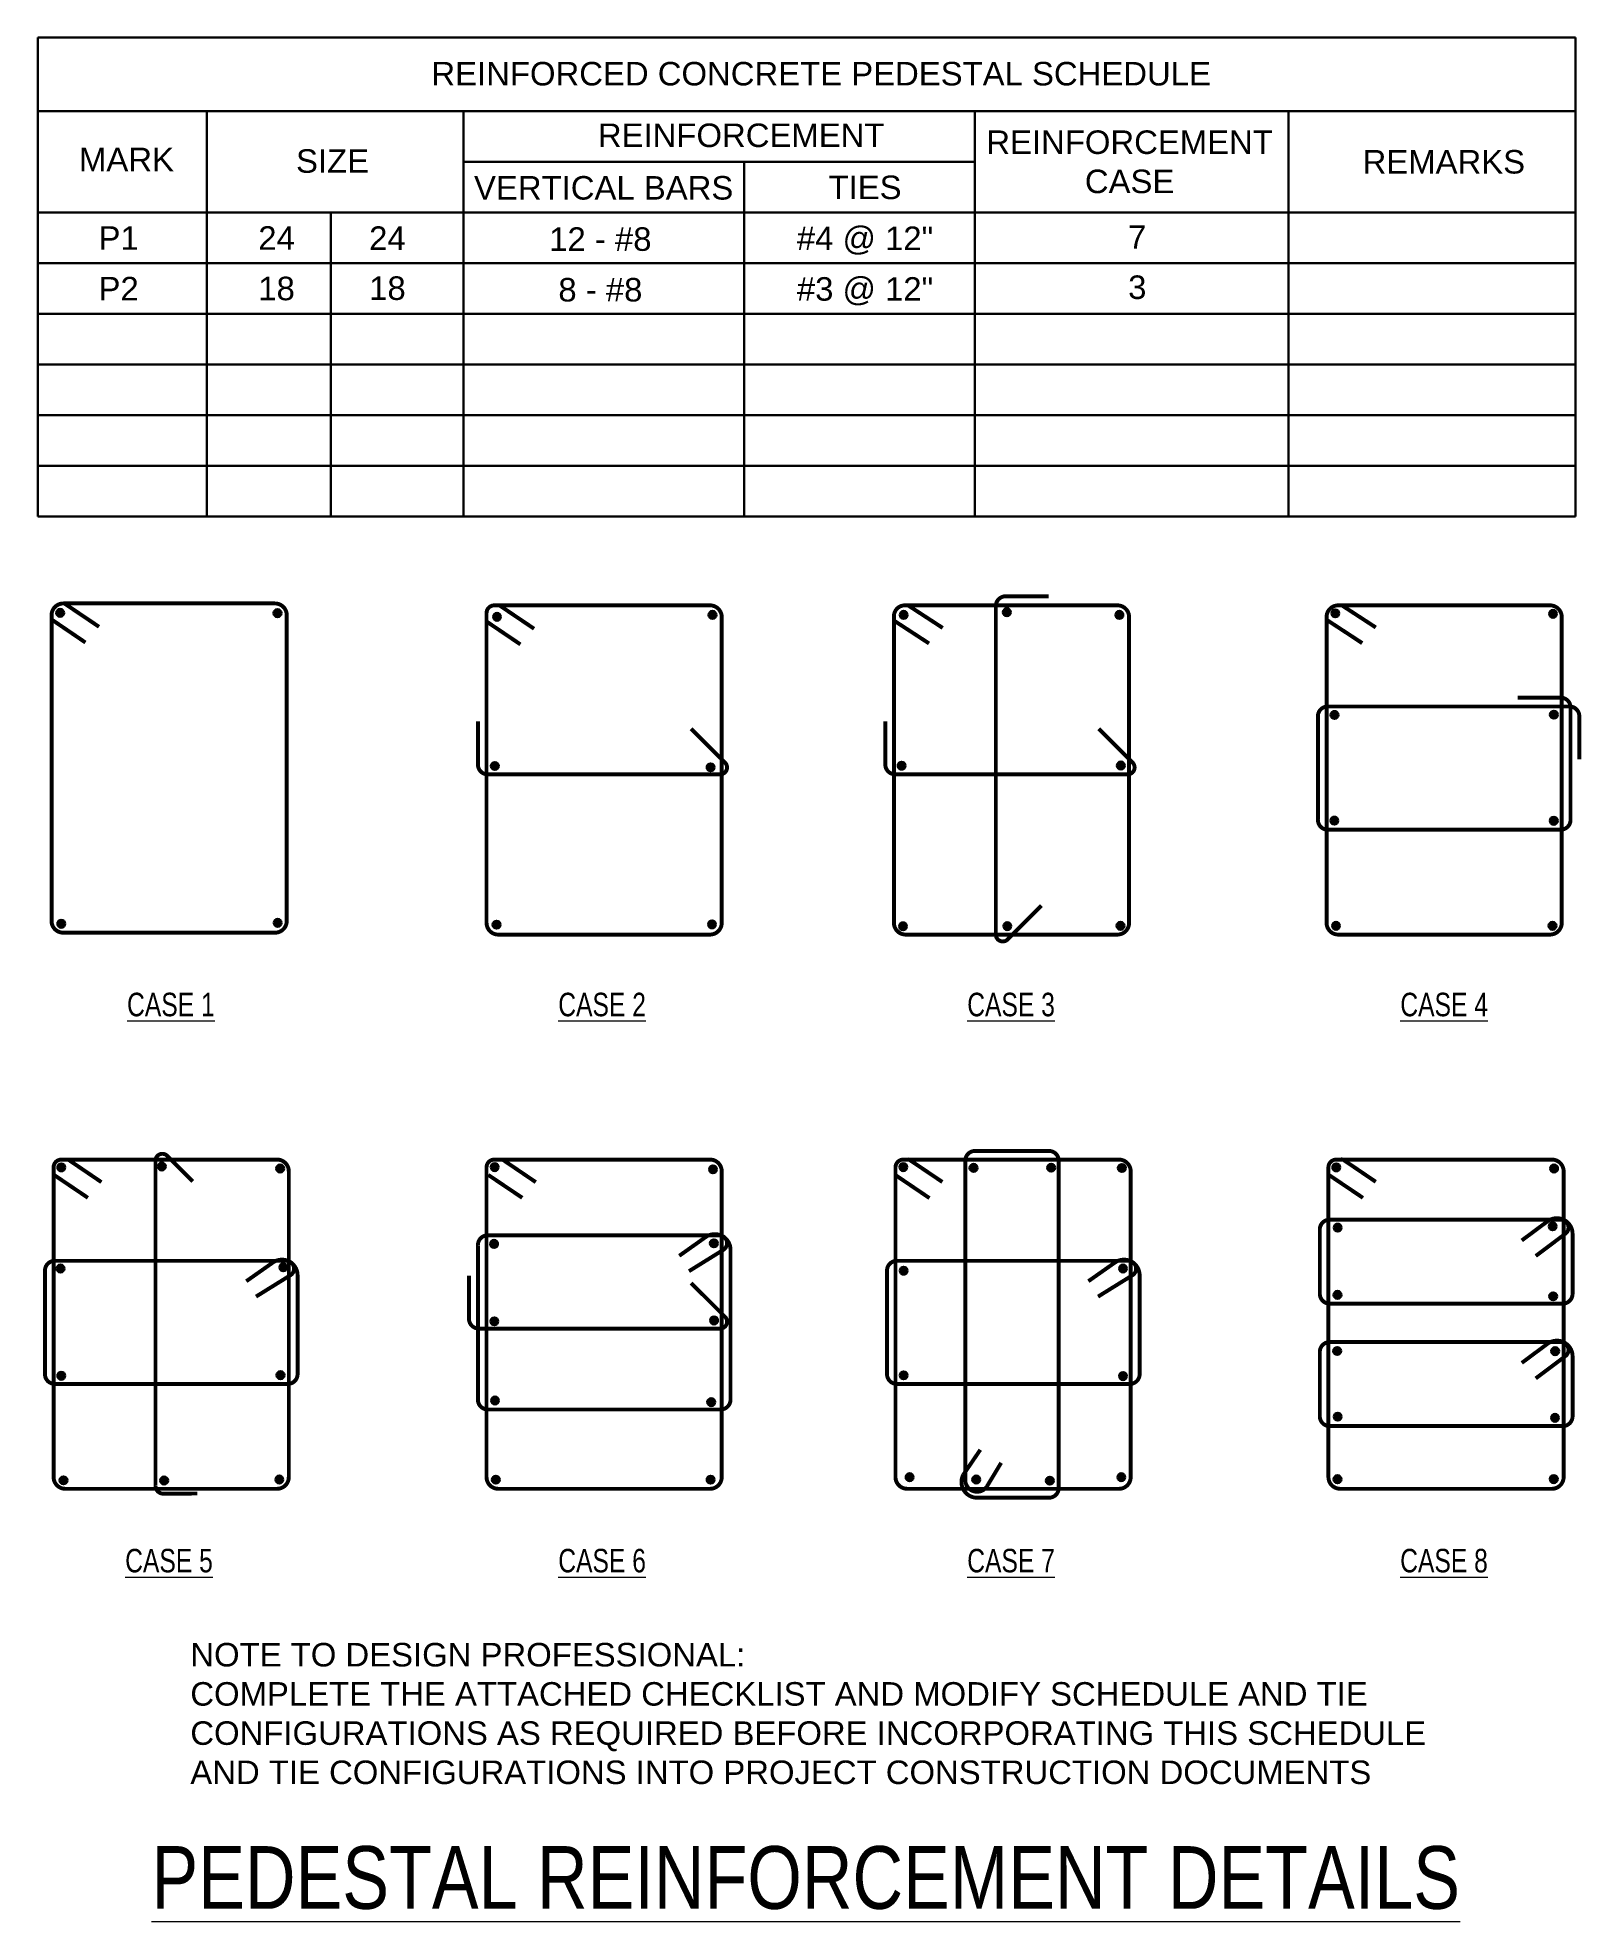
# Model space of a CAD drawing. Header units: inches. Extents: x -616 to -518, y 1932 to 2053.
import ezdxf
from ezdxf.enums import TextEntityAlignment as Align

# ---------------------------------------------------------------- set-up
doc = ezdxf.new("R2010")
doc.units = ezdxf.units.IN
doc.header["$LTSCALE"] = 5
doc.header["$MEASUREMENT"] = 0
for name, color, linetype, lineweight in [('S-ANNO-SCHD', 4, 'Continuous', 30), ('S-ANNO-TEXT', 7, 'Continuous', 20), ('S-DETL', 3, 'Continuous', 30)]:
    doc.layers.add(name, color=color, linetype=linetype, lineweight=lineweight)
doc.styles.add('Romans', font='arial.ttf')

msp = doc.modelspace()

# ---------------------------------------------------------------- hatches: boundary and pattern name
at = {"layer": 'S-DETL'}
h = msp.add_hatch(color=256, dxfattribs=at)
h.dxf.hatch_style = 1
h.paths.add_polyline_path([(-615.29, 2015.82, 0.094785), (-615.27, 2015.73), (-614.81, 2015.73, 0.094785), (-614.79, 2015.82, 1)])
h.paths.add_polyline_path([(-614.81, 2015.73), (-615.27, 2015.73, 0.678853)])
h = msp.add_hatch(color=256, dxfattribs=at)
h.dxf.hatch_style = 1
h.paths.add_polyline_path([(-601.43, 2015.8, 0.094785), (-601.41, 2015.71), (-600.95, 2015.71, 0.094785), (-600.93, 2015.8, 1)])
h.paths.add_polyline_path([(-600.95, 2015.71), (-601.41, 2015.71, 0.678853)])
h = msp.add_hatch(color=256, dxfattribs=at)
h.dxf.hatch_style = 1
h.paths.add_polyline_path([(-554.92, 2015.86, 0.094785), (-554.9, 2015.77), (-554.44, 2015.77, 0.094785), (-554.42, 2015.86, 1)])
h.paths.add_polyline_path([(-554.44, 2015.77), (-554.9, 2015.77, 0.678853)])
h = msp.add_hatch(color=256, dxfattribs=at)
h.dxf.hatch_style = 1
h.paths.add_polyline_path([(-533.97, 2015.79, 0.094785), (-533.96, 2015.7), (-533.49, 2015.7, 0.094785), (-533.47, 2015.79, 1)])
h.paths.add_polyline_path([(-533.49, 2015.7), (-533.96, 2015.7, 0.678853)])
h = msp.add_hatch(color=256, dxfattribs=at)
h.dxf.hatch_style = 1
h.paths.add_polyline_path([(-587.43, 2015.57, 0.094785), (-587.41, 2015.48), (-586.94, 2015.48, 0.094785), (-586.93, 2015.57, 1)])
h.paths.add_polyline_path([(-586.94, 2015.48), (-587.41, 2015.48, 0.678853)])
h = msp.add_hatch(color=256, dxfattribs=at)
h.dxf.hatch_style = 1
h.paths.add_polyline_path([(-573.69, 2015.69, 0.094785), (-573.67, 2015.6), (-573.2, 2015.6, 0.094785), (-573.19, 2015.69, 1)])
h.paths.add_polyline_path([(-573.2, 2015.6), (-573.67, 2015.6, 0.678853)])
h = msp.add_hatch(color=256, dxfattribs=at)
h.dxf.hatch_style = 1
h.paths.add_polyline_path([(-561.5, 2015.69, 0.094785), (-561.48, 2015.6), (-561.02, 2015.6, 0.094785), (-561, 2015.69, 1)])
h.paths.add_polyline_path([(-561.02, 2015.6), (-561.48, 2015.6, 0.678853)])
h = msp.add_hatch(color=256, dxfattribs=at)
h.dxf.hatch_style = 1
h.paths.add_polyline_path([(-547.74, 2015.69, 0.094785), (-547.72, 2015.6), (-547.26, 2015.6, 0.094785), (-547.24, 2015.69, 1)])
h.paths.add_polyline_path([(-547.26, 2015.6), (-547.72, 2015.6, 0.678853)])
h = msp.add_hatch(color=256, dxfattribs=at)
h.dxf.hatch_style = 1
h.paths.add_polyline_path([(-520.09, 2015.76, 0.094785), (-520.07, 2015.66), (-519.61, 2015.66, 0.094785), (-519.59, 2015.76, 1)])
h.paths.add_polyline_path([(-519.61, 2015.66), (-520.07, 2015.66, 0.678853)])
h = msp.add_hatch(color=256, dxfattribs=at)
h.dxf.hatch_style = 1
h.paths.add_polyline_path([(-534.02, 2009.31, 0.094785), (-534, 2009.22), (-533.53, 2009.22, 0.094785), (-533.52, 2009.31, 1)])
h.paths.add_polyline_path([(-533.53, 2009.22), (-534, 2009.22, 0.678853)])
h = msp.add_hatch(color=256, dxfattribs=at)
h.dxf.hatch_style = 1
h.paths.add_polyline_path([(-520.03, 2009.33, 0.094785), (-520.01, 2009.24), (-519.55, 2009.24, 0.094785), (-519.53, 2009.33, 1)])
h.paths.add_polyline_path([(-519.55, 2009.24), (-520.01, 2009.24, 0.678853)])
h = msp.add_hatch(color=256, dxfattribs=at)
h.dxf.hatch_style = 1
h.paths.add_polyline_path([(-587.57, 2006.05, 0.094785), (-587.55, 2005.96), (-587.09, 2005.96, 0.094785), (-587.07, 2006.05, 1)])
h.paths.add_polyline_path([(-587.09, 2005.96), (-587.55, 2005.96, 0.678853)])
h = msp.add_hatch(color=256, dxfattribs=at)
h.dxf.hatch_style = 1
h.paths.add_polyline_path([(-573.81, 2005.97, 0.094785), (-573.79, 2005.88), (-573.32, 2005.88, 0.094785), (-573.31, 2005.97, 1)])
h.paths.add_polyline_path([(-573.32, 2005.88), (-573.79, 2005.88, 0.678853)])
h = msp.add_hatch(color=256, dxfattribs=at)
h.dxf.hatch_style = 1
h.paths.add_polyline_path([(-561.63, 2006.07, 0.094785), (-561.61, 2005.98), (-561.15, 2005.98, 0.094785), (-561.13, 2006.07, 1)])
h.paths.add_polyline_path([(-561.15, 2005.98), (-561.61, 2005.98, 0.678853)])
h = msp.add_hatch(color=256, dxfattribs=at)
h.dxf.hatch_style = 1
h.paths.add_polyline_path([(-547.65, 2006.08, 0.094785), (-547.63, 2005.99), (-547.17, 2005.99, 0.094785), (-547.15, 2006.08, 1)])
h.paths.add_polyline_path([(-547.17, 2005.99), (-547.63, 2005.99, 0.678853)])
h = msp.add_hatch(color=256, dxfattribs=at)
h.dxf.hatch_style = 1
h.paths.add_polyline_path([(-534.03, 2002.57, 0.094785), (-534.01, 2002.47), (-533.55, 2002.47, 0.094785), (-533.53, 2002.57, 1)])
h.paths.add_polyline_path([(-533.55, 2002.47), (-534.01, 2002.47, 0.678853)])
h = msp.add_hatch(color=256, dxfattribs=at)
h.dxf.hatch_style = 1
h.paths.add_polyline_path([(-520.04, 2002.56, 0.094785), (-520.03, 2002.46), (-519.56, 2002.46, 0.094785), (-519.54, 2002.56, 1)])
h.paths.add_polyline_path([(-519.56, 2002.46), (-520.03, 2002.46, 0.678853)])
h = msp.add_hatch(color=256, dxfattribs=at)
h.dxf.hatch_style = 1
h.paths.add_polyline_path([(-615.22, 1995.99, 0.094785), (-615.2, 1995.9), (-614.74, 1995.9, 0.094785), (-614.72, 1995.99, 1)])
h.paths.add_polyline_path([(-614.74, 1995.9), (-615.2, 1995.9, 0.678853)])
h = msp.add_hatch(color=256, dxfattribs=at)
h.dxf.hatch_style = 1
h.paths.add_polyline_path([(-601.42, 1996.05, 0.094785), (-601.4, 1995.96), (-600.94, 1995.96, 0.094785), (-600.92, 1996.05, 1)])
h.paths.add_polyline_path([(-600.94, 1995.96), (-601.4, 1995.96, 0.678853)])
h = msp.add_hatch(color=256, dxfattribs=at)
h.dxf.hatch_style = 1
h.paths.add_polyline_path([(-587.46, 1995.93, 0.094785), (-587.44, 1995.84), (-586.97, 1995.84, 0.094785), (-586.96, 1995.93, 1)])
h.paths.add_polyline_path([(-586.97, 1995.84), (-587.44, 1995.84, 0.678853)])
h = msp.add_hatch(color=256, dxfattribs=at)
h.dxf.hatch_style = 1
h.paths.add_polyline_path([(-573.72, 1995.95, 0.094785), (-573.7, 1995.85), (-573.23, 1995.85, 0.094785), (-573.22, 1995.95, 1)])
h.paths.add_polyline_path([(-573.23, 1995.85), (-573.7, 1995.85, 0.678853)])
h = msp.add_hatch(color=256, dxfattribs=at)
h.dxf.hatch_style = 1
h.paths.add_polyline_path([(-561.54, 1995.83, 0.094785), (-561.53, 1995.73), (-561.06, 1995.73, 0.094785), (-561.04, 1995.83, 1)])
h.paths.add_polyline_path([(-561.06, 1995.73), (-561.53, 1995.73, 0.678853)])
h = msp.add_hatch(color=256, dxfattribs=at)
h.dxf.hatch_style = 1
h.paths.add_polyline_path([(-554.89, 1995.84, 0.094785), (-554.87, 1995.75), (-554.4, 1995.75, 0.094785), (-554.39, 1995.84, 1)])
h.paths.add_polyline_path([(-554.4, 1995.75), (-554.87, 1995.75, 0.678853)])
h = msp.add_hatch(color=256, dxfattribs=at)
h.dxf.hatch_style = 1
h.paths.add_polyline_path([(-547.67, 1995.86, 0.094785), (-547.65, 1995.77), (-547.19, 1995.77, 0.094785), (-547.17, 1995.86, 1)])
h.paths.add_polyline_path([(-547.19, 1995.77), (-547.65, 1995.77, 0.678853)])
h = msp.add_hatch(color=256, dxfattribs=at)
h.dxf.hatch_style = 1
h.paths.add_polyline_path([(-533.93, 1995.86, 0.094785), (-533.91, 1995.77), (-533.45, 1995.77, 0.094785), (-533.43, 1995.86, 1)])
h.paths.add_polyline_path([(-533.45, 1995.77), (-533.91, 1995.77, 0.678853)])
h = msp.add_hatch(color=256, dxfattribs=at)
h.dxf.hatch_style = 1
h.paths.add_polyline_path([(-520.12, 1995.86, 0.094785), (-520.11, 1995.77), (-519.64, 1995.77, 0.094785), (-519.62, 1995.86, 1)])
h.paths.add_polyline_path([(-519.64, 1995.77), (-520.11, 1995.77, 0.678853)])
h = msp.add_hatch(color=256, dxfattribs=at)
h.dxf.hatch_style = 1
h.paths.add_polyline_path([(-615.22, 1980.45, 0.094785), (-615.2, 1980.36), (-614.73, 1980.36, 0.094785), (-614.72, 1980.45, 1)])
h.paths.add_polyline_path([(-614.73, 1980.36), (-615.2, 1980.36, 0.678853)])
h = msp.add_hatch(color=256, dxfattribs=at)
h.dxf.hatch_style = 1
h.paths.add_polyline_path([(-608.81, 1980.51, 0.094785), (-608.79, 1980.42), (-608.32, 1980.42, 0.094785), (-608.31, 1980.51, 1)])
h.paths.add_polyline_path([(-608.32, 1980.42), (-608.79, 1980.42, 0.678853)])
h = msp.add_hatch(color=256, dxfattribs=at)
h.dxf.hatch_style = 1
h.paths.add_polyline_path([(-601.26, 1980.38, 0.094785), (-601.24, 1980.29), (-600.78, 1980.29, 0.094785), (-600.76, 1980.38, 1)])
h.paths.add_polyline_path([(-600.78, 1980.29), (-601.24, 1980.29, 0.678853)])
h = msp.add_hatch(color=256, dxfattribs=at)
h.dxf.hatch_style = 1
h.paths.add_polyline_path([(-587.58, 1980.47, 0.094785), (-587.56, 1980.37), (-587.1, 1980.37, 0.094785), (-587.08, 1980.47, 1)])
h.paths.add_polyline_path([(-587.1, 1980.37), (-587.56, 1980.37, 0.678853)])
h = msp.add_hatch(color=256, dxfattribs=at)
h.dxf.hatch_style = 1
h.paths.add_polyline_path([(-573.66, 1980.33, 0.094785), (-573.65, 1980.24), (-573.18, 1980.24, 0.094785), (-573.16, 1980.33, 1)])
h.paths.add_polyline_path([(-573.18, 1980.24), (-573.65, 1980.24, 0.678853)])
h = msp.add_hatch(color=256, dxfattribs=at)
h.dxf.hatch_style = 1
h.paths.add_polyline_path([(-561.52, 1980.47, 0.094785), (-561.5, 1980.38), (-561.04, 1980.38, 0.094785), (-561.02, 1980.47, 1)])
h.paths.add_polyline_path([(-561.04, 1980.38), (-561.5, 1980.38, 0.678853)])
h = msp.add_hatch(color=256, dxfattribs=at)
h.dxf.hatch_style = 1
h.paths.add_polyline_path([(-557.04, 1980.42, 0.094785), (-557.02, 1980.33), (-556.55, 1980.33, 0.094785), (-556.54, 1980.42, 1)])
h.paths.add_polyline_path([(-556.55, 1980.33), (-557.02, 1980.33, 0.678853)])
h = msp.add_hatch(color=256, dxfattribs=at)
h.dxf.hatch_style = 1
h.paths.add_polyline_path([(-552.09, 1980.43, 0.094785), (-552.07, 1980.34), (-551.61, 1980.34, 0.094785), (-551.59, 1980.43, 1)])
h.paths.add_polyline_path([(-551.61, 1980.34), (-552.07, 1980.34, 0.678853)])
h = msp.add_hatch(color=256, dxfattribs=at)
h.dxf.hatch_style = 1
h.paths.add_polyline_path([(-547.58, 1980.41, 0.094785), (-547.56, 1980.32), (-547.09, 1980.32, 0.094785), (-547.08, 1980.41, 1)])
h.paths.add_polyline_path([(-547.09, 1980.32), (-547.56, 1980.32, 0.678853)])
h = msp.add_hatch(color=256, dxfattribs=at)
h.dxf.hatch_style = 1
h.paths.add_polyline_path([(-533.91, 1980.45, 0.094785), (-533.89, 1980.35), (-533.42, 1980.35, 0.094785), (-533.41, 1980.45, 1)])
h.paths.add_polyline_path([(-533.42, 1980.35), (-533.89, 1980.35, 0.678853)])
h = msp.add_hatch(color=256, dxfattribs=at)
h.dxf.hatch_style = 1
h.paths.add_polyline_path([(-520.02, 1980.38, 0.094785), (-520, 1980.29), (-519.54, 1980.29, 0.094785), (-519.52, 1980.38, 1)])
h.paths.add_polyline_path([(-519.54, 1980.29), (-520, 1980.29, 0.678853)])
h = msp.add_hatch(color=256, dxfattribs=at)
h.dxf.hatch_style = 1
h.paths.add_polyline_path([(-533.82, 1976.61, 0.094785), (-533.8, 1976.51), (-533.33, 1976.51, 0.094785), (-533.32, 1976.61, 1)])
h.paths.add_polyline_path([(-533.33, 1976.51), (-533.8, 1976.51, 0.678853)])
h = msp.add_hatch(color=256, dxfattribs=at)
h.dxf.hatch_style = 1
h.paths.add_polyline_path([(-520.11, 1976.69, 0.094785), (-520.09, 1976.6), (-519.62, 1976.6, 0.094785), (-519.61, 1976.69, 1)])
h.paths.add_polyline_path([(-519.62, 1976.6), (-520.09, 1976.6, 0.678853)])
h = msp.add_hatch(color=256, dxfattribs=at)
h.dxf.hatch_style = 1
h.paths.add_polyline_path([(-587.62, 1975.57, 0.094785), (-587.6, 1975.48), (-587.14, 1975.48, 0.094785), (-587.12, 1975.57, 1)])
h.paths.add_polyline_path([(-587.14, 1975.48), (-587.6, 1975.48, 0.678853)])
h = msp.add_hatch(color=256, dxfattribs=at)
h.dxf.hatch_style = 1
h.paths.add_polyline_path([(-573.6, 1975.61, 0.094785), (-573.58, 1975.52), (-573.12, 1975.52, 0.094785), (-573.1, 1975.61, 1)])
h.paths.add_polyline_path([(-573.12, 1975.52), (-573.58, 1975.52, 0.678853)])
h = msp.add_hatch(color=256, dxfattribs=at)
h.dxf.hatch_style = 1
h.paths.add_polyline_path([(-615.27, 1974, 0.094785), (-615.25, 1973.91), (-614.79, 1973.91, 0.094785), (-614.77, 1974, 1)])
h.paths.add_polyline_path([(-614.79, 1973.91), (-615.25, 1973.91, 0.678853)])
h = msp.add_hatch(color=256, dxfattribs=at)
h.dxf.hatch_style = 1
h.paths.add_polyline_path([(-601.06, 1974.08, 0.094785), (-601.04, 1973.99), (-600.57, 1973.99, 0.094785), (-600.56, 1974.08, 1)])
h.paths.add_polyline_path([(-600.57, 1973.99), (-601.04, 1973.99, 0.678853)])
h = msp.add_hatch(color=256, dxfattribs=at)
h.dxf.hatch_style = 1
h.paths.add_polyline_path([(-561.5, 1973.86, 0.094785), (-561.48, 1973.77), (-561.02, 1973.77, 0.094785), (-561, 1973.86, 1)])
h.paths.add_polyline_path([(-561.02, 1973.77), (-561.48, 1973.77, 0.678853)])
h = msp.add_hatch(color=256, dxfattribs=at)
h.dxf.hatch_style = 1
h.paths.add_polyline_path([(-547.51, 1974, 0.094785), (-547.49, 1973.91), (-547.02, 1973.91, 0.094785), (-547.01, 1974, 1)])
h.paths.add_polyline_path([(-547.02, 1973.91), (-547.49, 1973.91, 0.678853)])
h = msp.add_hatch(color=256, dxfattribs=at)
h.dxf.hatch_style = 1
h.paths.add_polyline_path([(-533.83, 1972.32, 0.094785), (-533.82, 1972.23), (-533.35, 1972.23, 0.094785), (-533.33, 1972.32, 1)])
h.paths.add_polyline_path([(-533.35, 1972.23), (-533.82, 1972.23, 0.678853)])
h = msp.add_hatch(color=256, dxfattribs=at)
h.dxf.hatch_style = 1
h.paths.add_polyline_path([(-520.08, 1972.23, 0.094785), (-520.06, 1972.13), (-519.59, 1972.13, 0.094785), (-519.58, 1972.23, 1)])
h.paths.add_polyline_path([(-519.59, 1972.13), (-520.06, 1972.13, 0.678853)])
h = msp.add_hatch(color=256, dxfattribs=at)
h.dxf.hatch_style = 1
h.paths.add_polyline_path([(-587.6, 1970.63, 0.094785), (-587.58, 1970.54), (-587.11, 1970.54, 0.094785), (-587.1, 1970.63, 1)])
h.paths.add_polyline_path([(-587.11, 1970.54), (-587.58, 1970.54, 0.678853)])
h = msp.add_hatch(color=256, dxfattribs=at)
h.dxf.hatch_style = 1
h.paths.add_polyline_path([(-573.59, 1970.69, 0.094785), (-573.58, 1970.6), (-573.11, 1970.6, 0.094785), (-573.09, 1970.69, 1)])
h.paths.add_polyline_path([(-573.11, 1970.6), (-573.58, 1970.6, 0.678853)])
h = msp.add_hatch(color=256, dxfattribs=at)
h.dxf.hatch_style = 1
h.paths.add_polyline_path([(-533.85, 1968.74, 0.094785), (-533.83, 1968.65), (-533.37, 1968.65, 0.094785), (-533.35, 1968.74, 1)])
h.paths.add_polyline_path([(-533.37, 1968.65), (-533.83, 1968.65, 0.678853)])
h = msp.add_hatch(color=256, dxfattribs=at)
h.dxf.hatch_style = 1
h.paths.add_polyline_path([(-519.95, 1968.73, 0.094785), (-519.94, 1968.64), (-519.47, 1968.64, 0.094785), (-519.45, 1968.73, 1)])
h.paths.add_polyline_path([(-519.47, 1968.64), (-519.94, 1968.64, 0.678853)])
h = msp.add_hatch(color=256, dxfattribs=at)
h.dxf.hatch_style = 1
h.paths.add_polyline_path([(-615.22, 1967.16, 0.094785), (-615.2, 1967.07), (-614.74, 1967.07, 0.094785), (-614.72, 1967.16, 1)])
h.paths.add_polyline_path([(-614.74, 1967.07), (-615.2, 1967.07, 0.678853)])
h = msp.add_hatch(color=256, dxfattribs=at)
h.dxf.hatch_style = 1
h.paths.add_polyline_path([(-601.24, 1967.2, 0.094785), (-601.22, 1967.11), (-600.75, 1967.11, 0.094785), (-600.74, 1967.2, 1)])
h.paths.add_polyline_path([(-600.75, 1967.11), (-601.22, 1967.11, 0.678853)])
h = msp.add_hatch(color=256, dxfattribs=at)
h.dxf.hatch_style = 1
h.paths.add_polyline_path([(-561.5, 1967.19, 0.094785), (-561.48, 1967.09), (-561.01, 1967.09, 0.094785), (-561, 1967.19, 1)])
h.paths.add_polyline_path([(-561.01, 1967.09), (-561.48, 1967.09, 0.678853)])
h = msp.add_hatch(color=256, dxfattribs=at)
h.dxf.hatch_style = 1
h.paths.add_polyline_path([(-547.51, 1967.14, 0.094785), (-547.49, 1967.05), (-547.02, 1967.05, 0.094785), (-547.01, 1967.14, 1)])
h.paths.add_polyline_path([(-547.02, 1967.05), (-547.49, 1967.05, 0.678853)])
h = msp.add_hatch(color=256, dxfattribs=at)
h.dxf.hatch_style = 1
h.paths.add_polyline_path([(-587.56, 1965.58, 0.094785), (-587.54, 1965.49), (-587.07, 1965.49, 0.094785), (-587.06, 1965.58, 1)])
h.paths.add_polyline_path([(-587.07, 1965.49), (-587.54, 1965.49, 0.678853)])
h = msp.add_hatch(color=256, dxfattribs=at)
h.dxf.hatch_style = 1
h.paths.add_polyline_path([(-573.77, 1965.48, 0.094785), (-573.75, 1965.38), (-573.29, 1965.38, 0.094785), (-573.27, 1965.48, 1)])
h.paths.add_polyline_path([(-573.29, 1965.38), (-573.75, 1965.38, 0.678853)])
h = msp.add_hatch(color=256, dxfattribs=at)
h.dxf.hatch_style = 1
h.paths.add_polyline_path([(-533.82, 1964.55, 0.094785), (-533.8, 1964.46), (-533.33, 1964.46, 0.094785), (-533.32, 1964.55, 1)])
h.paths.add_polyline_path([(-533.33, 1964.46), (-533.8, 1964.46, 0.678853)])
h = msp.add_hatch(color=256, dxfattribs=at)
h.dxf.hatch_style = 1
h.paths.add_polyline_path([(-519.96, 1964.48, 0.094785), (-519.94, 1964.38), (-519.47, 1964.38, 0.094785), (-519.46, 1964.48, 1)])
h.paths.add_polyline_path([(-519.47, 1964.38), (-519.94, 1964.38, 0.678853)])
h = msp.add_hatch(color=256, dxfattribs=at)
h.dxf.hatch_style = 1
h.paths.add_polyline_path([(-601.31, 1960.54, 0.094785), (-601.29, 1960.45), (-600.83, 1960.45, 0.094785), (-600.81, 1960.54, 1)])
h.paths.add_polyline_path([(-600.83, 1960.45), (-601.29, 1960.45, 0.678853)])
h = msp.add_hatch(color=256, dxfattribs=at)
h.dxf.hatch_style = 1
h.paths.add_polyline_path([(-587.51, 1960.53, 0.094785), (-587.5, 1960.44), (-587.03, 1960.44, 0.094785), (-587.01, 1960.53, 1)])
h.paths.add_polyline_path([(-587.03, 1960.44), (-587.5, 1960.44, 0.678853)])
h = msp.add_hatch(color=256, dxfattribs=at)
h.dxf.hatch_style = 1
h.paths.add_polyline_path([(-573.81, 1960.53, 0.094785), (-573.79, 1960.44), (-573.32, 1960.44, 0.094785), (-573.31, 1960.53, 1)])
h.paths.add_polyline_path([(-573.32, 1960.44), (-573.79, 1960.44, 0.678853)])
h = msp.add_hatch(color=256, dxfattribs=at)
h.dxf.hatch_style = 1
h.paths.add_polyline_path([(-561.12, 1960.69, 0.094785), (-561.11, 1960.6), (-560.64, 1960.6, 0.094785), (-560.62, 1960.69, 1)])
h.paths.add_polyline_path([(-560.64, 1960.6), (-561.11, 1960.6, 0.678853)])
h = msp.add_hatch(color=256, dxfattribs=at)
h.dxf.hatch_style = 1
h.paths.add_polyline_path([(-556.87, 1960.54, 0.094785), (-556.86, 1960.45), (-556.39, 1960.45, 0.094785), (-556.37, 1960.54, 1)])
h.paths.add_polyline_path([(-556.39, 1960.45), (-556.86, 1960.45, 0.678853)])
h = msp.add_hatch(color=256, dxfattribs=at)
h.dxf.hatch_style = 1
h.paths.add_polyline_path([(-547.62, 1960.69, 0.094785), (-547.61, 1960.6), (-547.14, 1960.6, 0.094785), (-547.12, 1960.69, 1)])
h.paths.add_polyline_path([(-547.14, 1960.6), (-547.61, 1960.6, 0.678853)])
h = msp.add_hatch(color=256, dxfattribs=at)
h.dxf.hatch_style = 1
h.paths.add_polyline_path([(-533.83, 1960.56, 0.094785), (-533.81, 1960.47), (-533.34, 1960.47, 0.094785), (-533.33, 1960.56, 1)])
h.paths.add_polyline_path([(-533.34, 1960.47), (-533.81, 1960.47, 0.678853)])
h = msp.add_hatch(color=256, dxfattribs=at)
h.dxf.hatch_style = 1
h.paths.add_polyline_path([(-520.04, 1960.57, 0.094785), (-520.03, 1960.48), (-519.56, 1960.48, 0.094785), (-519.54, 1960.57, 1)])
h.paths.add_polyline_path([(-519.56, 1960.48), (-520.03, 1960.48, 0.678853)])
h = msp.add_hatch(color=256, dxfattribs=at)
h.dxf.hatch_style = 1
h.paths.add_polyline_path([(-615.08, 1960.49, 0.094785), (-615.07, 1960.4), (-614.6, 1960.4, 0.094785), (-614.58, 1960.49, 1)])
h.paths.add_polyline_path([(-614.6, 1960.4), (-615.07, 1960.4, 0.678853)])
h = msp.add_hatch(color=256, dxfattribs=at)
h.dxf.hatch_style = 1
h.paths.add_polyline_path([(-608.66, 1960.48, 0.094785), (-608.64, 1960.39), (-608.17, 1960.39, 0.094785), (-608.16, 1960.48, 1)])
h.paths.add_polyline_path([(-608.17, 1960.39), (-608.64, 1960.39, 0.678853)])
h = msp.add_hatch(color=256, dxfattribs=at)
h.dxf.hatch_style = 1
h.paths.add_polyline_path([(-552.18, 1960.47, 0.094785), (-552.16, 1960.37), (-551.7, 1960.37, 0.094785), (-551.68, 1960.47, 1)])
h.paths.add_polyline_path([(-551.7, 1960.37), (-552.16, 1960.37, 0.678853)])

# ---------------------------------------------------------------- linework, layer by layer
at = {"layer": 'S-ANNO-SCHD'}
for p, q in [((-616.47, 2052.51), (-616.47, 2021.97)), ((-616.47, 2052.51), (-518.4, 2052.51)), ((-518.4, 2052.51), (-518.4, 2021.97)), ((-616.47, 2047.81), (-518.4, 2047.81)), ((-605.69, 2047.81), (-605.69, 2021.97)), ((-589.32, 2047.81), (-589.32, 2021.97)), ((-556.7, 2047.81), (-556.7, 2021.97)), ((-536.7, 2047.81), (-536.7, 2021.97)), ((-589.32, 2044.58), (-556.7, 2044.58)), ((-571.42, 2044.58), (-571.42, 2021.97)), ((-616.47, 2041.35), (-518.4, 2041.35)), ((-597.78, 2041.35), (-597.78, 2021.97)), ((-616.47, 2038.12), (-518.4, 2038.12)), ((-616.47, 2034.89), (-518.4, 2034.89)), ((-616.47, 2031.66), (-518.4, 2031.66)), ((-616.47, 2028.43), (-518.4, 2028.43)), ((-616.47, 2025.2), (-518.4, 2025.2)), ((-616.47, 2021.97), (-518.4, 2021.97))]:
    msp.add_line(p, q, dxfattribs=at)
at = {"layer": 'S-DETL', "linetype": 'Continuous'}
for p, q in [((-533.35, 2016.3), (-531.22, 2014.86)), ((-534.25, 2015.33), (-532.09, 2013.87)), ((-587.82, 1979.97), (-585.66, 1978.51)), ((-586.92, 1980.95), (-584.79, 1979.51)), ((-560.98, 1981.04), (-558.85, 1979.6)), ((-534.13, 1979.97), (-531.96, 1978.51)), ((-533.34, 1981.05), (-531.21, 1979.62)), ((-561.69, 1974.49), (-546.86, 1974.49)), ((-562.32, 1973.87), (-562.32, 1967.26)), ((-546.59, 1973.57), (-548.82, 1972.18)), ((-561.69, 1966.64), (-546.83, 1966.64))]:
    msp.add_line(p, q, dxfattribs=at)
at = {"layer": 'S-DETL', "linetype": 'Continuous', "const_width": 0.25}
for points in [[(-600.59, 2015.67), (-600.59, 1996.17, -0.414214), (-601.34, 1995.42), (-614.84, 1995.42, -0.414214), (-615.59, 1996.17), (-615.59, 2015.67, -0.414214), (-614.84, 2016.42), (-601.34, 2016.42, -0.414214)], [(-587.85, 2015.8), (-587.85, 1996.05, 0.414214), (-587.1, 1995.3), (-573.6, 1995.3, 0.414214), (-572.85, 1996.05), (-572.85, 2015.55, 0.414214), (-573.6, 2016.3), (-587.35, 2016.3, 0.414214)], [(-547.62, 1995.3, 0.414214), (-546.87, 1996.05), (-546.87, 2015.55, 0.414214), (-547.62, 2016.3), (-561.17, 2016.3, 0.414214), (-561.87, 2015.6), (-561.87, 1996.05, 0.414214), (-561.12, 1995.3)], [(-533.53, 1995.3), (-520.03, 1995.3, 0.414214), (-519.28, 1996.05), (-519.28, 2015.55, 0.414214), (-520.03, 2016.3), (-533.53, 2016.3, 0.414214), (-534.28, 2015.55), (-534.28, 1996.05, 0.414214)], [(-601.21, 1959.95), (-614.71, 1959.95, -0.414214), (-615.46, 1960.7), (-615.46, 1980.45, -0.414214), (-614.96, 1980.95), (-601.21, 1980.95, -0.414214), (-600.46, 1980.2), (-600.46, 1960.7, -0.414214)], [(-572.85, 1960.7, -0.414214), (-573.6, 1959.95), (-587.1, 1959.95, -0.414214), (-587.85, 1960.7), (-587.85, 1980.45, -0.414214), (-587.35, 1980.95), (-573.6, 1980.95, -0.414214), (-572.85, 1980.2)], [(-547.52, 1980.95, -0.414214), (-546.77, 1980.2), (-546.77, 1960.7, -0.414214), (-547.52, 1959.95), (-561.02, 1959.95, -0.414214), (-561.77, 1960.7), (-561.77, 1980.45, -0.414214), (-561.27, 1980.95)], [(-519.16, 1960.7, -0.414214), (-519.91, 1959.95), (-533.41, 1959.95, -0.414214), (-534.16, 1960.7), (-534.16, 1980.45, -0.414214), (-533.66, 1980.95), (-519.91, 1980.95, -0.414214), (-519.16, 1980.2)]]:
    msp.add_lwpolyline(points, format="xyb", close=True, dxfattribs=at)
for points in [[(-614.77, 2016.42), (-612.56, 2014.93)], [(-587.03, 2016.3), (-584.82, 2014.81)], [(-560.97, 2016.3), (-558.76, 2014.86)], [(-533.35, 2016.33), (-531.14, 2014.89)], [(-615.59, 2015.4), (-613.43, 2013.93)], [(-587.85, 2015.27), (-585.69, 2013.81)], [(-561.87, 2015.33), (-559.63, 2013.87)], [(-534.25, 2015.36), (-532, 2013.89)], [(-572.64, 2006.27), (-574.8, 2008.43)], [(-546.65, 2006.27), (-548.81, 2008.43)], [(-554.62, 1994.99), (-552.46, 1997.15)], [(-606.59, 1979.56), (-608.22, 1981.19)], [(-615.43, 1979.97), (-613.27, 1978.51)], [(-614.53, 1980.95), (-612.41, 1979.51)], [(-587.74, 1979.97), (-585.57, 1978.51)], [(-586.83, 1980.95), (-584.71, 1979.51)], [(-561.77, 1979.96), (-559.6, 1978.49)], [(-560.9, 1980.95), (-558.78, 1979.52)], [(-534.13, 1979.97), (-531.96, 1978.51)], [(-533.26, 1980.97), (-531.14, 1979.53)], [(-572.64, 1970.92), (-574.8, 1973.07)]]:
    msp.add_lwpolyline(points, dxfattribs=at)
for points in [[(-552, 2016.88), (-554.74, 2016.88, 0.414214), (-555.37, 2016.25), (-555.37, 1995.3)], [(-518.16, 2006.47), (-518.16, 2009.22, 0.414214), (-518.78, 2009.85), (-534.21, 2009.85, 0.414214), (-534.83, 2009.22), (-534.83, 2002.62, 0.414214), (-534.21, 2001.99), (-519.34, 2001.99, 0.414214), (-518.72, 2002.62), (-518.72, 2009.79, 0.414214), (-519.34, 2010.41), (-522.09, 2010.41)], [(-588.4, 2008.9), (-588.4, 2006.15, 0.414214), (-587.78, 2005.52), (-572.95, 2005.52)], [(-562.42, 2008.9), (-562.42, 2006.15, 0.414214), (-561.79, 2005.52), (-546.96, 2005.52)], [(-572.95, 2005.52, 0.668179), (-572.64, 2006.27)], [(-546.96, 2005.52, 0.668179), (-546.65, 2006.27)], [(-555.37, 1995.3, 0.668179), (-554.62, 1994.99)], [(-608.22, 1981.19, 0.668179), (-608.96, 1980.88)], [(-556.36, 1962.44), (-557.45, 1960.84, 0.561291), (-556.56, 1959.38), (-551.98, 1959.38, 0.414214), (-551.36, 1960.01), (-551.36, 1980.88, 0.414214), (-551.98, 1981.5), (-556.69, 1981.5, 0.414214), (-557.32, 1980.88), (-557.32, 1960.51, 0.759827), (-555.92, 1960.13), (-555.03, 1961.61)], [(-606.29, 1959.65), (-608.48, 1959.64, -0.406606), (-608.96, 1960.14), (-608.96, 1980.9)], [(-521.83, 1975.79), (-520.19, 1977.01, -0.617886), (-518.59, 1976.21), (-518.59, 1972.39, -0.414214), (-519.22, 1971.76), (-534.08, 1971.76, -0.414214), (-534.71, 1972.39), (-534.71, 1976.49, -0.414214), (-534.08, 1977.12), (-519.35, 1977.12, -0.720922), (-519.05, 1976.22), (-520.94, 1974.8)], [(-575.56, 1974.81), (-573.87, 1976.01, -0.608194), (-572.29, 1975.19), (-572.29, 1965.64, -0.414214), (-572.92, 1965.01), (-587.78, 1965.01, -0.414214), (-588.4, 1965.64), (-588.4, 1975.49, -0.414214), (-587.78, 1976.12), (-573.01, 1976.12, -0.754392), (-572.75, 1975.19), (-574.94, 1973.83)], [(-603.17, 1973.19), (-601.48, 1974.38, -0.608194), (-599.9, 1973.57), (-599.9, 1967.26, -0.414214), (-600.53, 1966.64), (-615.39, 1966.64, -0.414214), (-616.01, 1967.26), (-616.01, 1973.87, -0.414214), (-615.39, 1974.49), (-600.62, 1974.49, -0.754392), (-600.36, 1973.57), (-602.55, 1972.21)], [(-549.47, 1973.19), (-547.78, 1974.38, -0.608194), (-546.2, 1973.57), (-546.2, 1967.26, -0.414214), (-546.82, 1966.64), (-561.69, 1966.64, -0.414214), (-562.31, 1967.26), (-562.31, 1973.87, -0.414214), (-561.69, 1974.49), (-546.92, 1974.49, -0.754392), (-546.66, 1973.57), (-548.85, 1972.21)], [(-588.97, 1973.54), (-588.97, 1970.79, 0.414214), (-588.34, 1970.17), (-572.95, 1970.17)], [(-572.95, 1970.17, 0.668179), (-572.64, 1970.92)], [(-521.83, 1967.98), (-520.19, 1969.2, -0.617886), (-518.59, 1968.4), (-518.59, 1964.57, -0.414214), (-519.22, 1963.95), (-534.08, 1963.95, -0.414214), (-534.71, 1964.57), (-534.71, 1968.68, -0.414214), (-534.08, 1969.31), (-519.35, 1969.31, -0.720922), (-519.05, 1968.41), (-520.94, 1966.99)]]:
    msp.add_lwpolyline(points, format="xyb", dxfattribs=at)
at = {"layer": 'S-DETL'}
for centre in [(-615.04, 2015.82), (-601.18, 2015.8), (-554.67, 2015.86), (-533.72, 2015.79), (-587.18, 2015.57), (-573.44, 2015.69), (-561.25, 2015.69), (-547.49, 2015.69), (-519.84, 2015.76), (-533.77, 2009.31), (-519.78, 2009.33), (-587.32, 2006.05), (-573.56, 2005.97), (-561.38, 2006.07), (-547.4, 2006.08), (-533.78, 2002.57), (-519.79, 2002.56), (-614.97, 1995.99), (-601.17, 1996.05), (-587.21, 1995.93), (-573.47, 1995.95), (-561.29, 1995.83), (-554.64, 1995.84), (-547.42, 1995.86), (-533.68, 1995.86), (-519.87, 1995.86), (-614.97, 1980.45), (-608.56, 1980.51), (-601.01, 1980.38), (-587.33, 1980.47), (-573.41, 1980.33), (-561.27, 1980.47), (-556.79, 1980.42), (-551.84, 1980.43), (-547.33, 1980.41), (-533.66, 1980.45), (-519.77, 1980.38), (-533.57, 1976.61), (-519.86, 1976.69), (-587.37, 1975.57), (-573.35, 1975.61), (-615.02, 1974), (-600.81, 1974.08), (-561.25, 1973.86), (-547.26, 1974), (-533.58, 1972.32), (-519.83, 1972.23), (-587.35, 1970.63), (-573.34, 1970.69), (-533.6, 1968.74), (-519.7, 1968.73), (-614.97, 1967.16), (-600.99, 1967.2), (-561.25, 1967.19), (-547.26, 1967.14), (-587.31, 1965.58), (-573.52, 1965.48), (-533.57, 1964.55), (-519.71, 1964.48), (-601.06, 1960.54), (-587.26, 1960.53), (-573.56, 1960.53), (-560.87, 1960.69), (-556.62, 1960.54), (-547.37, 1960.69), (-533.58, 1960.56), (-519.79, 1960.57), (-614.83, 1960.49), (-608.41, 1960.48), (-551.93, 1960.47)]:
    msp.add_circle(centre, 0.25, dxfattribs=at)
at = {"layer": 'S-DETL', "linetype": 'Continuous'}
for centre, start, end in [((-561.69, 1973.87), 90, 180), ((-561.69, 1967.26), 180, 270), ((-546.83, 1967.26), 270, 0)]:
    msp.add_arc(centre, 0.625, start, end, dxfattribs=at)

# ---------------------------------------------------------------- texts
at = {"layer": 'S-ANNO-TEXT', "style": 'Romans', "width": 0.75}
for s, p in [('%%uCASE 1', (-607.98, 1990.09)), ('%%uCASE 2', (-580.48, 1990.09)), ('%%uCASE 3', (-554.4, 1990.09)), ('%%uCASE 4', (-526.78, 1990.09)), ('%%uCASE 5', (-608.1, 1954.62)), ('%%uCASE 6', (-580.48, 1954.62)), ('%%uCASE 7', (-554.4, 1954.62)), ('%%uCASE 8', (-526.79, 1954.62))]:
    msp.add_text(s, height=1.5, dxfattribs=at).set_placement(p, align=Align.CENTER)
at = {"layer": 'S-ANNO-TEXT', "style": 'Romans', "width": 0.8}
msp.add_text('%%UPEDESTAL REINFORCEMENT DETAILS', height=4, dxfattribs=at).set_placement((-609.22, 1933.16))
at = {"layer": 'S-ANNO-TEXT', "char_height": 1.5, "attachment_point": 5, "style": 'Romans'}
for s, insert in [('REINFORCED CONCRETE PEDESTAL SCHEDULE', (-566.51, 2050.2)), ('REINFORCEMENT', (-571.61, 2046.27)), ('REINFORCEMENT\\PCASE', (-546.84, 2044.58)), ('MARK', (-610.81, 2044.74)), ('SIZE', (-597.67, 2044.63)), ('REMARKS', (-526.8, 2044.58)), ('VERTICAL BARS', (-580.38, 2042.92)), ('TIES', (-563.71, 2042.95)), ('P1', (-611.31, 2039.73)), ('24', (-601.24, 2039.73)), ('24', (-594.17, 2039.72)), ('12 - #8', (-580.59, 2039.65)), ('#4 @ 12"', (-563.71, 2039.56)), ('7', (-546.35, 2039.79)), ('P2', (-611.31, 2036.5)), ('18', (-601.24, 2036.5)), ('18', (-594.17, 2036.52)), ('8 - #8', (-580.59, 2036.42)), ('#3 @ 12"', (-563.71, 2036.33)), ('3', (-546.35, 2036.58))]:
    msp.add_mtext(s, dxfattribs=dict(at, insert=insert))
at = {"layer": 'S-ANNO-TEXT', "insert": (-606.74, 1950.12), "char_height": 1.5, "width": 82.0962, "attachment_point": 1, "style": 'Romans'}
msp.add_mtext('NOTE TO DESIGN PROFESSIONAL: \\PCOMPLETE THE ATTACHED CHECKLIST AND MODIFY SCHEDULE AND TIE CONFIGURATIONS AS REQUIRED BEFORE INCORPORATING THIS SCHEDULE AND TIE CONFIGURATIONS INTO PROJECT CONSTRUCTION DOCUMENTS', dxfattribs=at)

doc.saveas('drawing.dxf')
